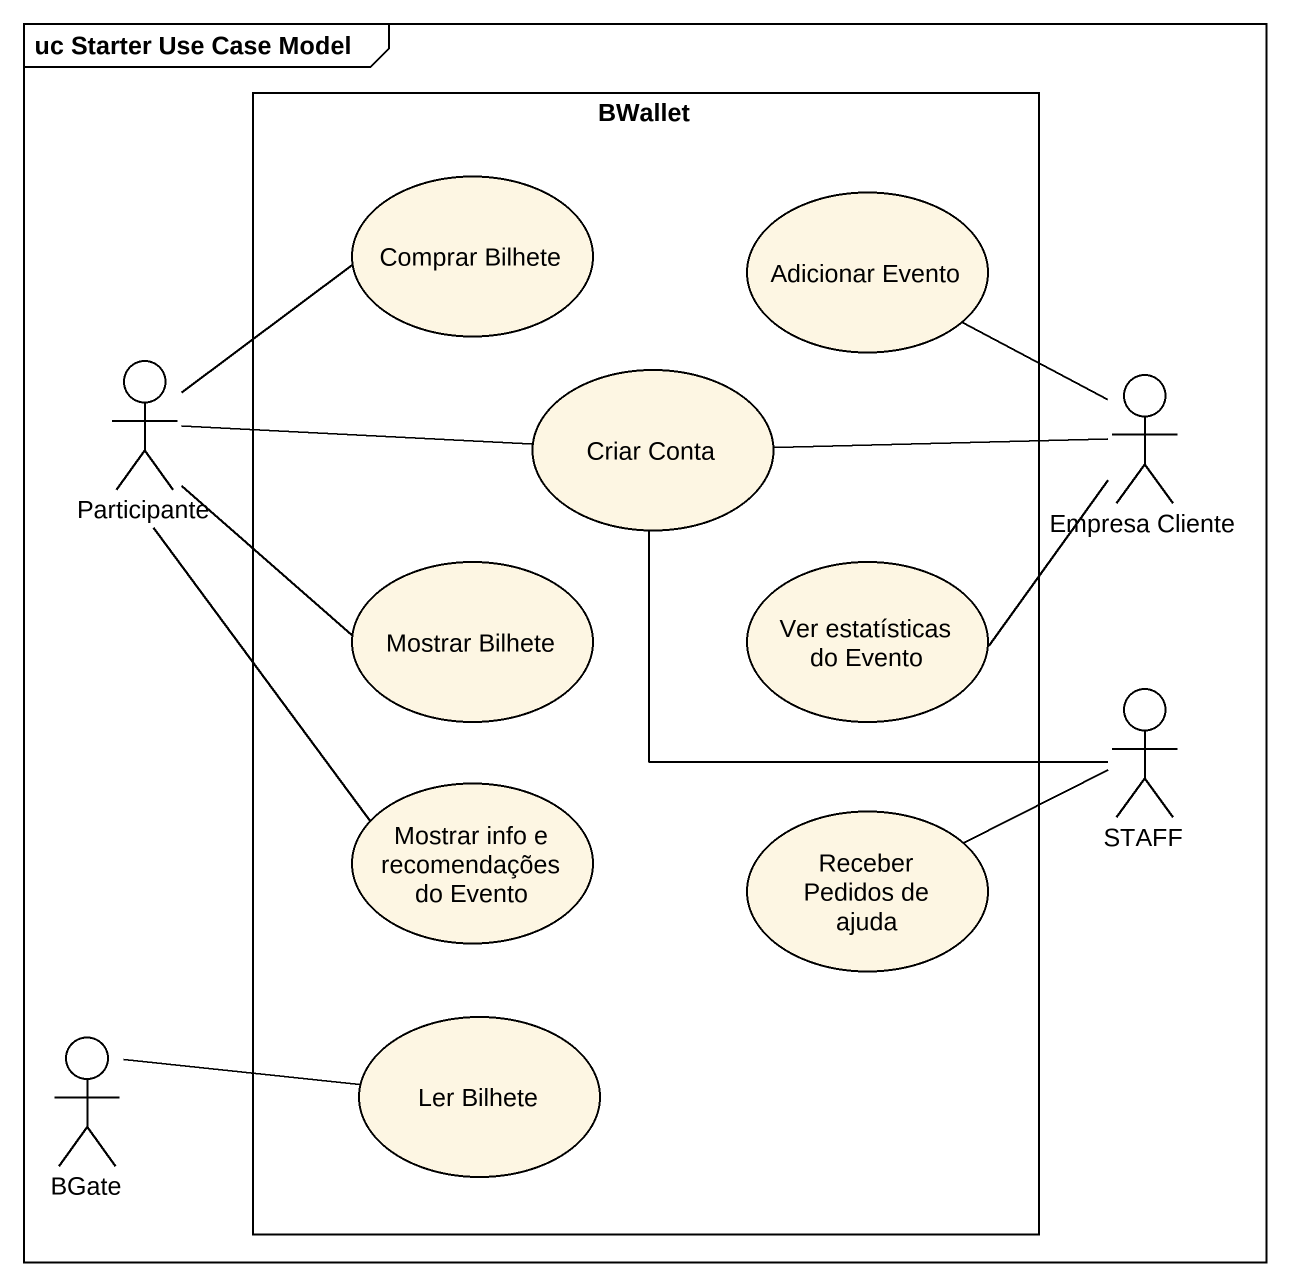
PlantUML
@startuml
mainframe uc Starter Use Case Model
rectangle BWallet {
  usecase "Comprar Bilhete" as Comprar_Bilhete
  usecase "Adicionar Evento" as Adicionar_Evento
  usecase "Criar Conta" as Criar_Conta
  usecase "Mostrar Bilhete" as Mostrar_Bilhete
  usecase "Ver estatísticas do Evento" as Ver_estatísticas_do_Evento
  usecase "Mostrar info e recomendações do Evento" as Mostrar_info_e
  usecase "Receber Pedidos de ajuda" as Receber_Pedidos_de_ajuda
  usecase "Ler Bilhete" as Ler_Bilhete
}
actor Participante
actor "Empresa Cliente" as Empresa_Cliente
actor STAFF
actor BGate
Participante -up- Comprar_Bilhete
Participante -right- Criar_Conta
Participante -right- Mostrar_Bilhete
Participante -- Mostrar_info_e
Criar_Conta -right- Empresa_Cliente
Empresa_Cliente -up- Adicionar_Evento
Empresa_Cliente -left- Ver_estatísticas_do_Evento
STAFF -up- Criar_Conta
STAFF -left- Receber_Pedidos_de_ajuda
BGate -right- Ler_Bilhete
@enduml
